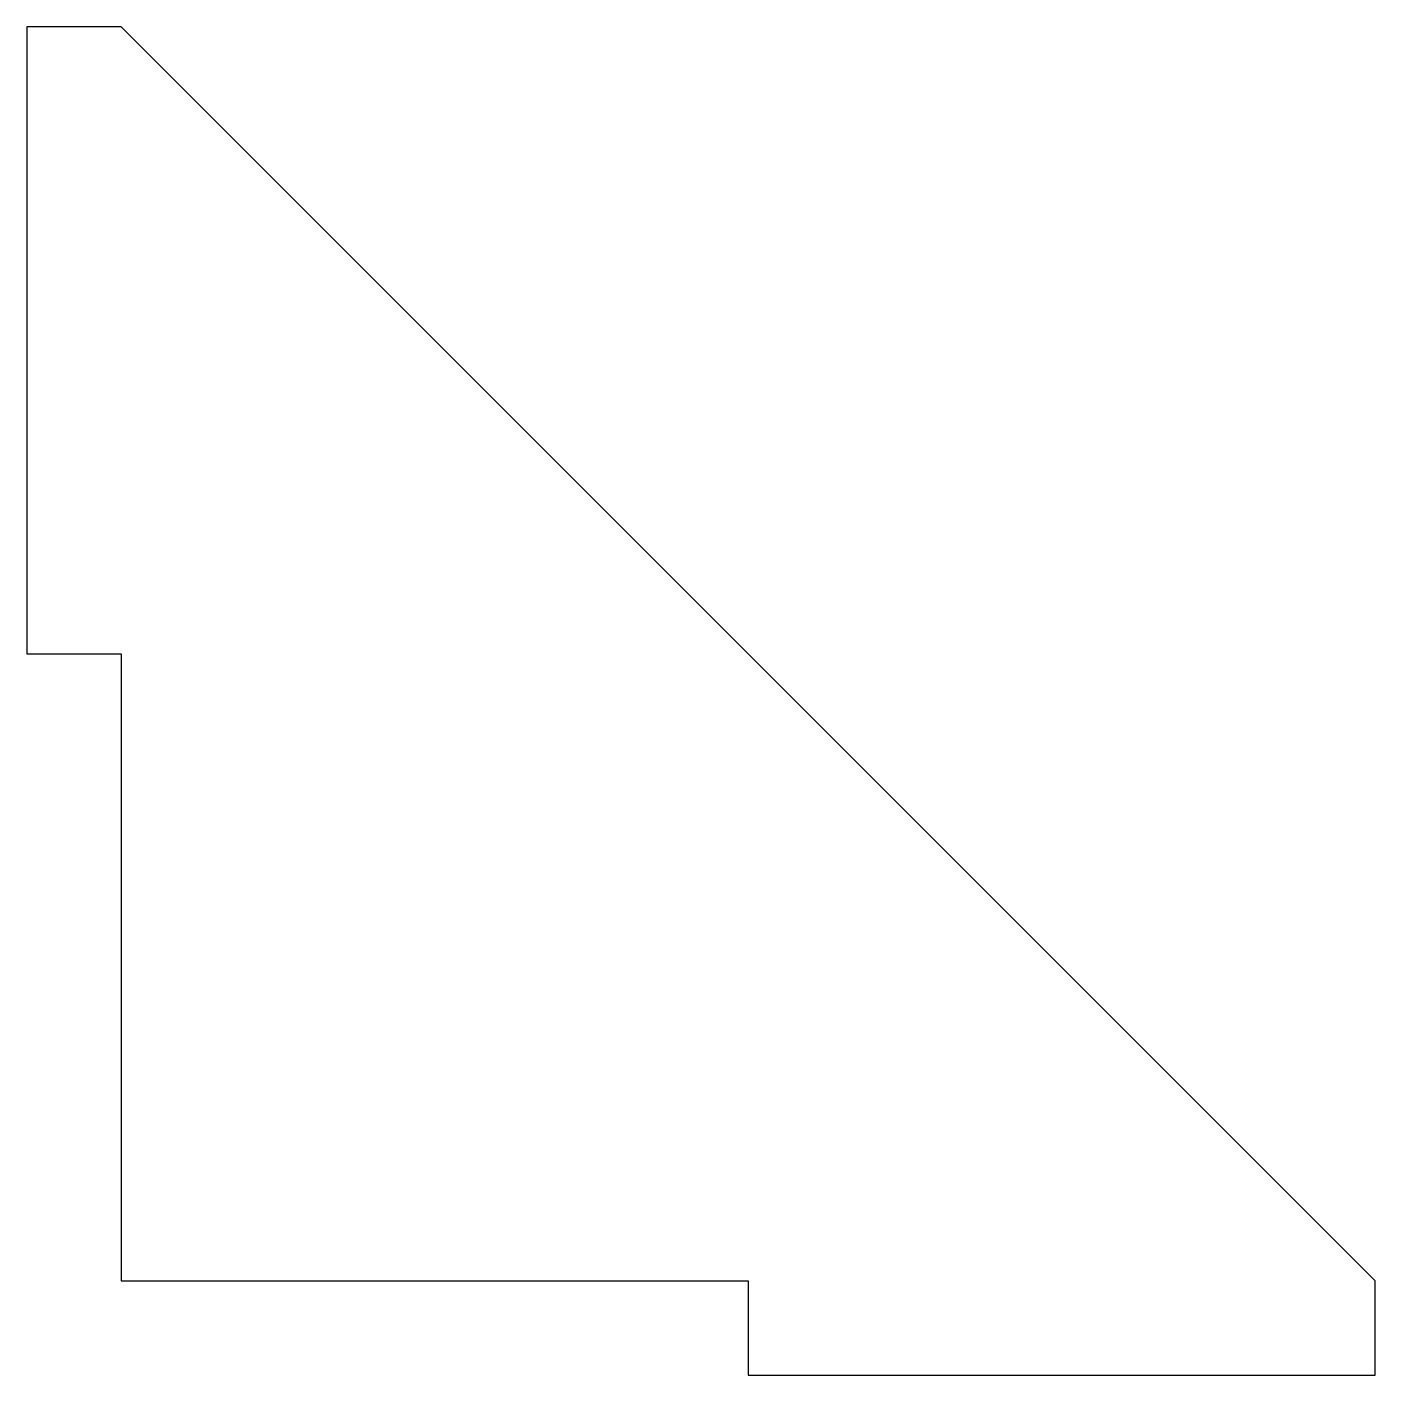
# Model space of a CAD drawing. Header units: centimetres. Extents: x -0.3 to 4, y -0.3 to 4.
import ezdxf

# ---------------------------------------------------------------- set-up
doc = ezdxf.new("R2010")
doc.units = ezdxf.units.CM

msp = doc.modelspace()

# ---------------------------------------------------------------- linework, layer by layer
msp.add_lwpolyline([(0, 4), (-0.3, 4), (-0.3, 2), (0, 2), (0, 0), (2, 0), (2, -0.3), (4, -0.3), (4, 0)], close=True)

doc.saveas('drawing.dxf')
